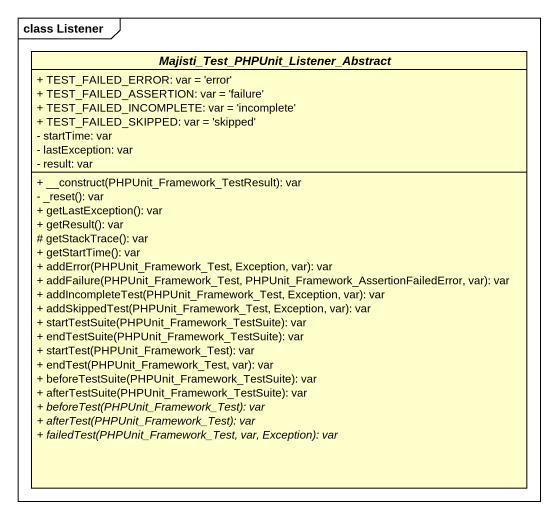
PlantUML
@startuml
mainframe class Listener
hide circle
hide empty members
skinparam classAttributeIconSize 0
abstract class "Majisti_Test_PHPUnit_Listener_Abstract" as Majisti_Test_PHPUnit {
  + TEST_FAILED_ERROR: var = 'error'
  + TEST_FAILED_ASSERTION: var = 'failure'
  + TEST_FAILED_INCOMPLETE: var = 'incomplete'
  + TEST_FAILED_SKIPPED: var = 'skipped'
  - startTime: var
  - lastException: var
  - result: var
  + __construct(PHPUnit_Framework_TestResult): var
  - _reset(): var
  + getLastException(): var
  + getResult(): var
  # getStackTrace(): var
  + getStartTime(): var
  + addError(PHPUnit_Framework_Test, Exception, var): var
  + addFailure(PHPUnit_Framework_Test, PHPUnit_Framework_AssertionFailedError, var): var
  + addIncompleteTest(PHPUnit_Framework_Test, Exception, var): var
  + addSkippedTest(PHPUnit_Framework_Test, Exception, var): var
  + startTestSuite(PHPUnit_Framework_TestSuite): var
  + endTestSuite(PHPUnit_Framework_TestSuite): var
  + startTest(PHPUnit_Framework_Test): var
  + endTest(PHPUnit_Framework_Test, var): var
  + beforeTestSuite(PHPUnit_Framework_TestSuite): var
  + afterTestSuite(PHPUnit_Framework_TestSuite): var
  {abstract} + beforeTest(PHPUnit_Framework_Test): var
  {abstract} + afterTest(PHPUnit_Framework_Test): var
  {abstract} + failedTest(PHPUnit_Framework_Test, var, Exception): var
}
@enduml
